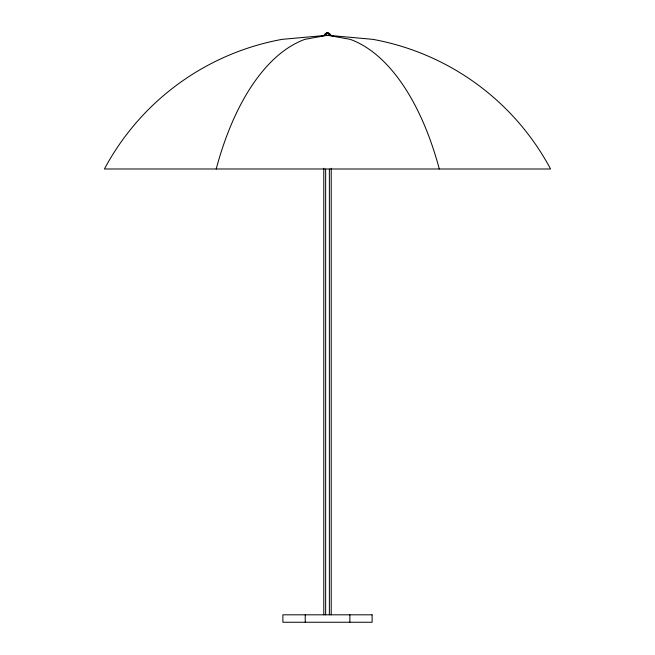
<?xml version="1.0" encoding="UTF-8"?>
<svg xmlns="http://www.w3.org/2000/svg" width="655" height="655" viewBox="0 0 655 655"><rect width="100%" height="100%" fill="white"/><g stroke="black" fill="none" stroke-linecap="round" stroke-linejoin="round"><path stroke-width="0.98" d="M320.885 36.443L322.899 36.082M324.331 35.534L282.207 39.341A252.805 252.805 0 0 0 104.415 168.99L550.577 168.998A252.805 252.805 0 0 0 372.793 39.349L330.669 35.534A3.193 3.193 0 0 0 324.331 35.534L330.669 35.534M323.783 35.247L331.217 35.247M329.088 35.534L350.196 39.341A252.805 126.685 -90 0 1 439.292 168.99M332.085 36.082L334.083 36.443M349.86 614.816L349.86 622.25M331.217 168.229L331.217 614.816M329.367 169.154L329.367 614.816M325.641 169.154L325.641 614.816M323.783 168.229L323.783 614.816M305.238 614.816L305.238 622.25M329.08 35.534A3.193 1.597 -90 0 0 327.5 32.75A3.193 1.597 -90 0 0 325.92 35.534L304.902 39.341A252.805 126.12 90 0 0 216.207 168.99M326.763 33.11A3.193 1.597 90 0 1 327.5 32.75M372.114 614.816L282.886 614.816L282.886 622.25L372.114 622.25L372.114 614.816"/></g></svg>
